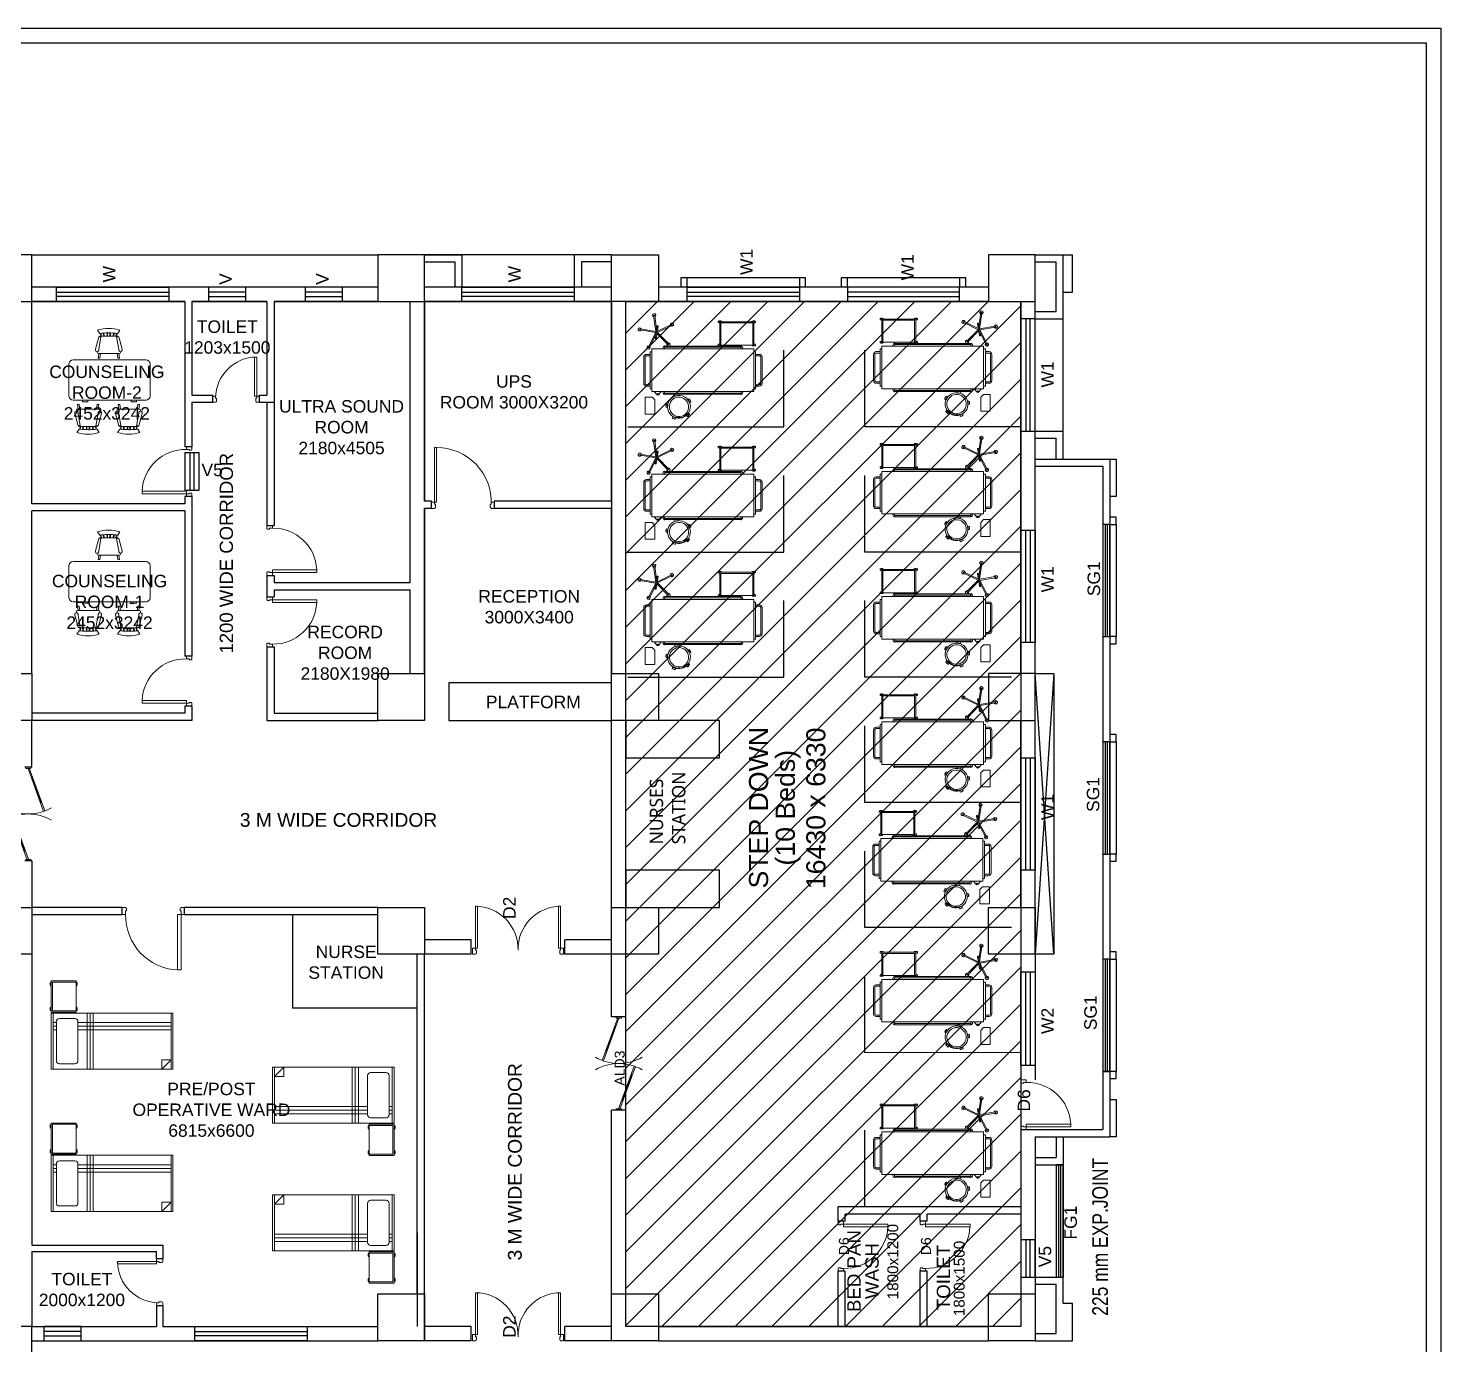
# Model space of a CAD drawing. Header units: millimetres. Extents: x 3552052 to 4144896, y -707811 to -630695.
# Drawn here: x 3574488 to 3597133, y -696906 to -675800 of the extents above; entities that cross this region are included whole.
import ezdxf
from ezdxf.enums import TextEntityAlignment as Align

# ---------------------------------------------------------------- set-up
doc = ezdxf.new("R2010")
doc.units = ezdxf.units.MM
doc.header["$LTSCALE"] = 6
doc.header["$MEASUREMENT"] = 0
doc.layers.get('0').update_dxf_attribs({"linetype": 'CONTINUOUS', "lineweight": 0})
for name, color, linetype, lineweight in [('Bed', 33, 'CONTINUOUS', 0), ('Chajja', 7, 'CONTINUOUS', 0), ('COL', 5, 'CONTINUOUS', 0), ('D.F', 251, 'CONTINUOUS', 0), ('DOOR', 44, 'CONTINUOUS', 0), ('FUR', 21, 'CONTINUOUS', 0), ('furniture', 33, 'CONTINUOUS', 0), ('JOINERY', 7, 'CONTINUOUS', 0), ('TEXT', 5, 'CONTINUOUS', 0), ('WALL', 8, 'CONTINUOUS', 0), ('Window', 161, 'CONTINUOUS', 0)]:
    doc.layers.add(name, color=color, linetype=linetype, lineweight=lineweight)
doc.styles.add('ARI', font='arial.ttf')
doc.styles.add('ARIAL', font='arial.ttf')

# ---------------------------------------------------------------- blocks, each defined once
blk = doc.blocks.new('Z$W@#5624')
at = {"layer": 'DOOR'}
for p, q in [((1770, 446), (949, 745)), ((1779, 470), (957, 769)), ((1122, 709), (1113, 685)), ((1610, 518), (1117, 697)), ((0, 499), (25, 499)), ((0, 400), (0, 499)), ((0, 400), (25, 400)), ((19, 429), (28, 453)), ((19, 429), (840, 130)), ((25, 400), (25, 499)), ((28, 453), (849, 154)), ((183, 369), (192, 393)), ((188, 381), (680, 202)), ((1614, 529), (1606, 506)), ((1779, 470), (1770, 446)), ((1798, 499), (1773, 499)), ((1773, 400), (1773, 499)), ((1798, 400), (1773, 400)), ((1798, 400), (1798, 499)), ((685, 214), (676, 190))]:
    blk.add_line(p, q, dxfattribs=at)
at = {"layer": 'DOOR', "color": 145, "extrusion": (0, 0, -1)}
for centre, start_param, end_param in [((0, 449), -0.523599, 0.523599), ((1798, 449), 2.617994, 3.665191)]:
    blk.add_ellipse(centre, major_axis=(899, 0), ratio=1, start_param=start_param, end_param=end_param, dxfattribs=at)
blk = doc.blocks.new('21500')
at = {"layer": 'DOOR'}
for p, q in [((68, 100), (68, 770)), ((68, 770), (102, 770)), ((102, 100), (102, 770)), ((1398, 100), (1398, 770)), ((1432, 770), (1398, 770)), ((1432, 100), (1432, 770)), ((68, 100), (102, 100)), ((68, 0), (68, 2)), ((82, 15), (80, 15)), ((1432, 100), (1398, 100)), ((1418, 15), (1420, 15)), ((1432, 0), (1432, 2))]:
    blk.add_line(p, q, dxfattribs=at)
for points in [[(82, 65), (68, 65), (68, 100), (22, 100), (22, 0), (68, 0)], [(82, 15), (82, 65)], [(1418, 65), (1432, 65), (1432, 100), (1478, 100), (1478, 0), (1432, 0)], [(1418, 15), (1418, 65)]]:
    blk.add_lwpolyline(points, dxfattribs=at)
at = {"layer": 'DOOR', "color": 145}
for centre, start, end in [((64, 84), 358.4209, 89.721), ((1436, 84), 90.279, 181.5791)]:
    blk.add_arc(centre, 686, start, end, dxfattribs=at)
at = {"layer": 'DOOR'}
for centre, start, end in [((68, 15), 270, 0), ((1432, 15), 180, 270)]:
    blk.add_arc(centre, 12.5, start, end, dxfattribs=at)
blk = doc.blocks.new('A$C19B8274B')
at = {"layer": 'DOOR'}
for p, q in [((-45, 925), (-80, 925)), ((-80, 50), (-80, 925)), ((-45, 50), (-45, 925)), ((-45, 50), (-80, 50)), ((-955, -50), (-955, -47.5)), ((-940, -35), (-942.5, -35)), ((-60, -35), (-57.5, -35)), ((-45, -50), (-45, -47.5))]:
    blk.add_line(p, q, dxfattribs=at)
for points in [[(-940, 15), (-955, 15), (-955, 50), (-1000, 50), (-1000, -50), (-955, -50)], [(-940, -35), (-940, 15)], [(-60, 15), (-45, 15), (-45, 50), (0, 50), (0, -50), (-45, -50)], [(-60, -35), (-60, 15)]]:
    blk.add_lwpolyline(points, dxfattribs=at)
at = {"layer": 'DOOR', "color": 145}
blk.add_arc((-80, 50), 875, 90, 182.29244, dxfattribs=at)
at = {"layer": 'DOOR'}
for centre, start, end in [((-955, -35), 270, 0), ((-45, -35), 180, 270)]:
    blk.add_arc(centre, 12.5, start, end, dxfattribs=at)
blk = doc.blocks.new('A$C6969112B')
at = {"layer": 'Bed', "color": 8}
for p, q in [((387, 1872), (116, 1872)), ((116, 1872), (116, 1719)), ((387, 1872), (387, 1762)), ((1421, 1704), (1194, 1823)), ((1421, 1704), (1464, 1956)), ((1438, 1701), (1481, 1953)), ((343, 1719), (116, 1719)), ((343, 1719), (387, 1762)), ((428, 1689), (478, 1729)), ((428, 1654), (478, 1615)), ((476, 1595), (476, 1561)), ((478, 1766), (1160, 1766)), ((478, 131), (478, 1766)), ((521, 1793), (1116, 1793)), ((521, 1766), (521, 1793)), ((1116, 1766), (1116, 1793)), ((1160, 131), (1160, 1766)), ((1162, 1595), (1162, 1561)), ((1374, 1709), (1186, 1807)), ((1409, 1685), (1229, 1510)), ((1425, 1676), (1242, 1497)), ((1324, 1707), (1324, 1710)), ((1329, 1699), (1522, 1666)), ((1332, 1716), (1525, 1683)), ((1340, 1697), (1343, 1714)), ((1425, 1676), (1538, 1447)), ((1438, 1701), (1691, 1738)), ((1443, 1679), (1554, 1454)), ((1483, 1690), (1694, 1721)), ((1512, 1667), (1515, 1685)), ((1530, 1671), (1531, 1675)), ((55, 1439), (34, 1391)), ((54, 1382), (34, 1391)), ((75, 1430), (54, 1382)), ((75, 1430), (55, 1439)), ((72, 1402), (64, 1406)), ((229, 1539), (227, 1517)), ((227, 1517), (279, 1511)), ((229, 1539), (281, 1533)), ((281, 1533), (279, 1511)), ((429, 1399), (408, 1396)), ((408, 1396), (414, 1344)), ((429, 1399), (436, 1347)), ((432, 1559), (432, 1557)), ((434, 343), (434, 1557)), ((451, 343), (451, 1557)), ((453, 1559), (453, 1557)), ((1185, 1559), (1185, 1557)), ((1186, 343), (1186, 1557)), ((1204, 343), (1204, 1557)), ((1205, 1559), (1205, 1557)), ((76, 1196), (91, 1212)), ((116, 1161), (76, 1196)), ((130, 1178), (91, 1212)), ((120, 1198), (114, 1191)), ((116, 1161), (130, 1178)), ((347, 1187), (301, 1160)), ((313, 1141), (301, 1160)), ((358, 1168), (313, 1141)), ((358, 1168), (347, 1187)), ((436, 1347), (414, 1344)), ((1234, 703), (1212, 703)), ((1212, 703), (1212, 650)), ((1234, 703), (1234, 676)), ((1605, 703), (1583, 703)), ((1583, 703), (1583, 676)), ((1605, 703), (1605, 650)), ((1223, 650), (1212, 650)), ((1223, 131), (1223, 676)), ((1223, 676), (1594, 676)), ((1223, 659), (1577, 659)), ((1577, 659), (1577, 148)), ((1594, 676), (1594, 131)), ((1605, 650), (1594, 650)), ((432, 340), (432, 343)), ((453, 340), (453, 343)), ((476, 304), (476, 339)), ((1162, 304), (1162, 339)), ((1185, 340), (1185, 343)), ((1205, 340), (1205, 343)), ((1160, 131), (478, 131)), ((521, 105), (521, 131)), ((1116, 105), (521, 105)), ((1116, 105), (1116, 131)), ((1223, 157), (1212, 157)), ((1212, 157), (1212, 105)), ((1234, 105), (1212, 105)), ((1577, 148), (1223, 148)), ((1594, 131), (1223, 131)), ((1234, 131), (1234, 105)), ((1583, 131), (1583, 105)), ((1605, 105), (1583, 105)), ((1605, 157), (1594, 157)), ((1605, 157), (1605, 105))]:
    blk.add_line(p, q, dxfattribs=at)
for points in [[(565, 1793), (565, 1854, -0.414214), (608, 1897), (1029, 1897, -0.414214), (1073, 1854), (1073, 1793)], [(587, 1793), (587, 1854, -0.414214), (608, 1875), (1029, 1875, -0.414214), (1051, 1854), (1051, 1793)], [(476, 1593), (451, 1585, 0.318781), (430, 1563), (430, 1559), (455, 1559), (455, 1563), (476, 1563)], [(1162, 1593), (1186, 1585, -0.318781), (1208, 1563), (1208, 1559), (1182, 1559), (1182, 1563), (1162, 1563)], [(476, 307), (451, 314, -0.318781), (430, 336), (430, 340), (455, 340), (455, 336), (476, 336)], [(1162, 307), (1186, 314, 0.318781), (1208, 336), (1208, 340), (1182, 340), (1182, 336), (1162, 336)], [(1073, 105), (1073, 44, -0.414214), (1029, 0), (608, 0, -0.414214), (565, 44), (565, 105)], [(1051, 105), (1051, 44, -0.414214), (1029, 22), (608, 22, -0.414214), (587, 44), (587, 105)]]:
    blk.add_lwpolyline(points, format="xyb", dxfattribs=at)
for points in [[(476, 1595), (478, 1595)], [(1162, 1595), (1160, 1595)], [(432, 1557), (453, 1557)], [(476, 1561), (478, 1561)], [(1162, 1561), (1160, 1561)], [(1205, 1557), (1185, 1557)], [(432, 343), (453, 343)], [(476, 339), (478, 339)], [(476, 304), (478, 304)], [(1162, 339), (1160, 339)], [(1162, 304), (1160, 304)], [(1205, 343), (1185, 343)]]:
    blk.add_lwpolyline(points, dxfattribs=at)
blk.add_circle((435, 1672), 9.27, dxfattribs=at)
for centre, radius, start, end in [((441, 1672), 21.4, 125.427, 234.573), ((1289, 676), 80.7, 161.0754, 198.9246), ((1158, 676), 80.7, 0, 18.9246), ((1660, 676), 80.7, 161.0754, 180), ((1529, 676), 80.7, 341.0754, 18.9246), ((1289, 131), 80.7, 161.0754, 198.9246), ((1158, 131), 80.7, 341.0754, 0), ((1660, 131), 80.7, 180, 198.9246), ((1529, 131), 80.7, 341.0754, 18.9246)]:
    blk.add_arc(centre, radius, start, end, dxfattribs=at)
at = {"layer": 'Bed', "color": 8, "extrusion": (0, 0, -1)}
for centre, major_axis, start_param, end_param in [((1184, 1818), (18.5, 18.5), 1.608733, 7.212244), ((1189, 1814), (4.94, 4.94), 2.839692, 4.403974), ((1427, 1691), (194, 194), 4.403974, 4.417003), ((1191, 1817), (4.94, 4.94), 4.417003, 5.981285), ((1474, 1962), (18.5, 18.5), 2.86537, 8.468881), ((1471, 1955), (4.94, 4.94), 4.096329, 5.660611), ((1427, 1691), (194, 194), -0.622575, -0.609545), ((1474, 1954), (4.94, 4.94), -0.609545, 0.954736), ((1331, 1705), (4.94, 4.94), 2.525533, 4.096329), ((1331, 1709), (4.94, 4.94), 4.096329, 5.667125), ((1523, 1672), (4.94, 4.94), 0.954736, 2.525533), ((1524, 1676), (4.94, 4.94), -0.61606, 0.954736), ((1699, 1730), (18.5, 18.5), 4.122007, 9.725518), ((1692, 1731), (4.94, 4.94), -0.930219, 0.634062), ((1693, 1728), (4.94, 4.94), 0.647092, 2.211374), ((1427, 1691), (-194, 194), 2.204859, 2.217888), ((114, 1384), (-57.1, 57.1), 5.588367, 6.248962), ((232, 1332), (-182, 20), -0.000636, 6.282549), ((232, 1332), (-123, 123), 4.624291, 5.911682), ((-5, 1437), (-57.1, 57.1), 2.446775, 3.107369), ((232, 1332), (-154, 17), -0.00023, 6.282955), ((261, 1590), (-57.1, 57.1), 3.707499, 4.368094), ((247, 1460), (-57.1, 57.1), 0.565907, 1.226501), ((487, 1380), (-57.1, 57.1), 5.038602, 5.699197), ((357, 1363), (-57.1, 57.1), 1.897009, 2.557604), ((1230, 1499), (18.5, 18.5), 0.352096, 5.955607), ((1234, 1505), (4.94, 4.94), 3.160366, 4.724648), ((1427, 1691), (-194, 194), 4.718133, 4.731162), ((1237, 1502), (4.94, 4.94), 1.583055, 3.147337), ((1549, 1444), (18.5, 18.5), -0.904541, 4.69897), ((1544, 1450), (4.94, 4.94), 1.903729, 3.468011), ((1427, 1691), (194, 194), 1.8907, 1.903729), ((1547, 1451), (4.94, 4.94), 0.326418, 1.8907), ((146, 1236), (-57.1, 57.1), 4.308534, 4.969129), ((61, 1137), (-57.1, 57.1), 1.166941, 1.827536), ((363, 1107), (-57.1, 57.1), 6.205277, 6.865872), ((296, 1220), (-57.1, 57.1), 3.063684, 3.724279)]:
    blk.add_ellipse(centre, major_axis=major_axis, ratio=1, start_param=start_param, end_param=end_param, dxfattribs=at)
blk = doc.blocks.new('1000')
at = {"layer": 'DOOR'}
for p, q in [((0, -111, 0), (0, 0)), ((0, 0), (55, 0, 0)), ((945, 0, 0), (945, -2, 0)), ((1000, 0), (945, 0, 0)), ((1000, -111, 0), (1000, 0)), ((55, -111, 0), (0, -111, 0)), ((55, 0, 0), (55, -3, 0)), ((70, -55, 0), (55, -55, 0)), ((55, -55, 0), (55, -111, 0)), ((55, -111, 0), (55, -1001, 0)), ((111, -111, 0), (55, -111, 0)), ((70, -15, 0), (68, -15, 0)), ((70, -15, 0), (70, -55, 0)), ((111, -1001, 0), (111, -111, 0)), ((930, -15, 0), (930, -55, 0)), ((930, -15, 0), (932, -15, 0)), ((930, -55, 0), (945, -55, 0)), ((945, -55, 0), (945, -111, 0)), ((945, -111, 0), (1000, -111, 0)), ((55, -1001, 0), (111, -1001, 0))]:
    blk.add_line(p, q, dxfattribs=at)
for centre, start_param, end_param in [((55, -15, 0), 3.926897, 5.497693), ((945, -15, 0), -0.785492, 0.785304)]:
    blk.add_ellipse(centre, major_axis=(-8.84, 8.84, 0), ratio=1, start_param=start_param, end_param=end_param, dxfattribs=at)
at = {"layer": 'DOOR', "color": 145}
blk.add_ellipse((71, -128, 0), major_axis=(597, 637, 0), ratio=0.999944, start_param=3.940126, end_param=5.484659, dxfattribs=at)
blk = doc.blocks.new('A$C45A5314D')
at = {"layer": 'furniture', "color": 6, "ltscale": 0.75}
for p, q in [((-1962, 946), (-1950, 946)), ((-1962, 946), (-1950, 946)), ((-1962, 946), (-1962, 887)), ((-1962, 944), (-1950, 944)), ((-1962, 943), (-1950, 943)), ((-1962, 941), (-1950, 941)), ((-1962, 939), (-1950, 939)), ((-1962, 936), (-1950, 936)), ((-1962, 932), (-1950, 932)), ((-1962, 927), (-1950, 927)), ((-1962, 921), (-1950, 921)), ((-1962, 913), (-1950, 913)), ((-1962, 907), (-1950, 907)), ((-1950, 967), (-1550, 967)), ((-1950, 467), (-1950, 967)), ((-1930, 948), (-1930, 487)), ((-1930, 948), (-1550, 948)), ((-1550, 967), (-1550, 467)), ((-1538, 946), (-1550, 946)), ((-1538, 946), (-1550, 946)), ((-1538, 944), (-1550, 944)), ((-1538, 943), (-1550, 943)), ((-1538, 941), (-1550, 941)), ((-1538, 939), (-1550, 939)), ((-1538, 936), (-1550, 936)), ((-1538, 932), (-1550, 932)), ((-1538, 927), (-1550, 927)), ((-1538, 921), (-1550, 921)), ((-1538, 913), (-1550, 913)), ((-1538, 907), (-1550, 907)), ((-1538, 946), (-1538, 887)), ((-1962, 902), (-1950, 902)), ((-1962, 898), (-1950, 898)), ((-1962, 895), (-1950, 895)), ((-1962, 892), (-1950, 892)), ((-1962, 891), (-1950, 891)), ((-1962, 889), (-1950, 889)), ((-1962, 888), (-1950, 888)), ((-1962, 887), (-1950, 887)), ((-1538, 902), (-1550, 902)), ((-1538, 898), (-1550, 898)), ((-1538, 895), (-1550, 895)), ((-1538, 892), (-1550, 892)), ((-1538, 891), (-1550, 891)), ((-1538, 889), (-1550, 889)), ((-1538, 888), (-1550, 888)), ((-1538, 887), (-1550, 887)), ((-1962, 545), (-1950, 545)), ((-1962, 545), (-1950, 545)), ((-1962, 545), (-1962, 486)), ((-1962, 543), (-1950, 543)), ((-1962, 542), (-1950, 542)), ((-1962, 540), (-1950, 540)), ((-1962, 538), (-1950, 538)), ((-1962, 535), (-1950, 535)), ((-1962, 531), (-1950, 531)), ((-1962, 526), (-1950, 526)), ((-1962, 520), (-1950, 520)), ((-1962, 512), (-1950, 512)), ((-1962, 506), (-1950, 506)), ((-1962, 501), (-1950, 501)), ((-1962, 497), (-1950, 497)), ((-1962, 494), (-1950, 494)), ((-1962, 491), (-1950, 491)), ((-1962, 490), (-1950, 490)), ((-1962, 488), (-1950, 488)), ((-1962, 487), (-1950, 487)), ((-1962, 486), (-1950, 486)), ((-1962, 486), (-1950, 486)), ((-1550, 467), (-1950, 467)), ((-1550, 487), (-1930, 487)), ((-1538, 545), (-1550, 545)), ((-1538, 545), (-1550, 545)), ((-1538, 543), (-1550, 543)), ((-1538, 542), (-1550, 542)), ((-1538, 540), (-1550, 540)), ((-1538, 538), (-1550, 538)), ((-1538, 535), (-1550, 535)), ((-1538, 531), (-1550, 531)), ((-1538, 526), (-1550, 526)), ((-1538, 520), (-1550, 520)), ((-1538, 512), (-1550, 512)), ((-1538, 506), (-1550, 506)), ((-1538, 501), (-1550, 501)), ((-1538, 497), (-1550, 497)), ((-1538, 494), (-1550, 494)), ((-1538, 491), (-1550, 491)), ((-1538, 490), (-1550, 490)), ((-1538, 488), (-1550, 488)), ((-1538, 487), (-1550, 487)), ((-1538, 486), (-1550, 486)), ((-1538, 545), (-1538, 486))]:
    blk.add_line(p, q, dxfattribs=at)
at = {"layer": 'furniture', "color": 6}
for p, q in [((0, 450), (-1950, 450)), ((-1950, 450), (-1950, -450)), ((-1920, 450), (-1920, -450)), ((-1920, 300), (-1869, 300)), ((-1920, 241), (-1869, 241)), ((-1869, 313), (-1869, -313)), ((-1572, 362), (-1820, 362)), ((-1523, 313), (-1523, -313)), ((-1523, 300), (-30, 300)), ((-1523, 241), (-30, 241)), ((-1377, -450), (-1377, 450)), ((-1327, -450), (-1327, 450)), ((-1277, -450), (-1277, 450)), ((-30, -450), (-30, 450)), ((0, -450), (0, 450)), ((-1920, 182), (-1869, 182)), ((-1523, 182), (-30, 182)), ((-1950, -450), (0, -450)), ((-1820, -362), (-1572, -362)), ((-180, -450), (-30, -300)), ((-180, -450), (-180, -300)), ((-30, -300), (-180, -300))]:
    blk.add_line(p, q, dxfattribs=at)
at = {"layer": 'furniture', "color": 6, "ltscale": 0.75}
for centre, start, end in [((-1876, 917), 161.0754, 198.9247), ((-1624, 917), 341.0754, 18.9247), ((-1876, 516), 161.0754, 198.9247), ((-1624, 516), 341.0754, 18.9247)]:
    blk.add_arc(centre, 91.1, start, end, dxfattribs=at)
at = {"layer": 'furniture', "color": 6}
for centre, start, end in [((-1820, 313), 90, 180), ((-1572, 313), 0, 90), ((-1820, -313), 180, 270), ((-1572, -313), 270, 0)]:
    blk.add_arc(centre, 49.2, start, end, dxfattribs=at)
blk = doc.blocks.new('Z$W@#1841')
at = {"layer": 'DOOR'}
blk.add_lwpolyline([(482, 633), (482, -167), (533, -167), (533, 633)], close=True, dxfattribs=at)
for points in [[(-254, -218), (-268, -218), (-268, -167), (-317, -167), (-317, -267), (-268, -267), (-268, -265, 0.414214), (-256, -254), (-254, -254)], [(519, -218), (533, -218), (533, -167), (583, -167), (583, -267), (533, -267), (533, -265, -0.414214), (522, -254), (519, -254)]]:
    blk.add_lwpolyline(points, format="xyb", close=True, dxfattribs=at)
at = {"layer": 'DOOR', "color": 145}
blk.add_arc((518, -152), 786, 92.6177, 181.1129, dxfattribs=at)
blk = doc.blocks.new('750')
at = {"layer": 'DOOR'}
for p, q in [((-50, 705), (-47.5, 705)), ((-35, 690), (-35, 692.5)), ((-50, 45), (-47.5, 45)), ((-35, 60), (-35, 57.5)), ((50, 45), (50, 80)), ((50, 80), (675, 80)), ((50, 45), (675, 45)), ((675, 45), (675, 80))]:
    blk.add_line(p, q, dxfattribs=at)
for points in [[(15, 690), (15, 705), (50, 705), (50, 750), (-50, 750), (-50, 705)], [(-35, 690), (15, 690)], [(15, 60), (15, 45), (50, 45), (50, 0), (-50, 0), (-50, 45)], [(-35, 60), (15, 60)]]:
    blk.add_lwpolyline(points, dxfattribs=at)
for centre, start, end in [((-35, 705), 180, 270), ((-35, 45), 90, 180)]:
    blk.add_arc(centre, 12.5, start, end, dxfattribs=at)
at = {"layer": 'DOOR', "color": 145}
blk.add_arc((15, 45), 660, 0, 90, dxfattribs=at)
blk = doc.blocks.new('Desk - 30 x 60 in.')
at = {"linetype": 'Continuous'}
for p, q in [((-26.999995, 0), (26.999995, 0)), ((-29.999995, -27), (-29.999995, -3)), ((29.999995, -3), (29.999995, -27)), ((26.999995, -30), (-26.999995, -30)), ((-20.000005, -30), (-20.000005, -31)), ((-20.000005, -31), (-16.000005, -31)), ((-16.000005, -31), (-16.000005, -30)), ((15.999995, -31), (15.999995, -30)), ((19.999995, -31), (15.999995, -31)), ((19.999995, -30), (19.999995, -31))]:
    blk.add_line(p, q, dxfattribs=at)
for centre, start, end in [((-26.499995, -3.5), 98.1301, 171.8699), ((26.499995, -3.5), 8.130102, 81.8699), ((-26.499995, -26.5), 188.1301, 261.8699), ((26.499995, -26.5), 278.1301, 351.8699)]:
    blk.add_arc(centre, 3.535534, start, end, dxfattribs=at)
blk = doc.blocks.new('Chair - Rocking')
at = {"linetype": 'Continuous'}
for p, q in [((-9, -7.5), (-12, -18.49999)), ((-8, -4.5), (-10, -1.5)), ((-7, -7.5), (-9, -7.5)), ((-9, -18.49999), (-7, -7.5)), ((-8.23428, -6.99939), (-8.3093, -7.47958)), ((-8.23041, -7), (8.23915, -7)), ((-7.5, -4.5), (-7, -7)), ((-6.5, -7), (-7.02225, -4.43)), ((-4.5, -7), (-4.96674, -4.19951)), ((-4, -7), (-4.40532, -4.16272)), ((-1.5, -4.05012), (-1.5, -7)), ((-1, -7), (-1, -4.05012)), ((1, -7), (1, -4.04655)), ((1.5, -4.05012), (1.5, -7)), ((4, -7), (4.40187, -4.18694)), ((4.5, -7), (4.96761, -4.19437)), ((6.5, -7), (7, -4.4057)), ((7.5, -4.5), (7, -7)), ((7, -7.5), (9, -7.5)), ((9, -18.49999), (7, -7.5)), ((8, -4.5), (10, -1.5)), ((8.31071, -7.48854), (8.23449, -7.00073)), ((9, -7.5), (12, -18.49999)), ((-10.36644, -20.64523), (-10.5, -21.49999)), ((-9, -22.49999), (-9.5, -26.49999)), ((0, -22.49999), (-9.5, -22.49999)), ((-8, -26.49999), (-7.5, -22.49999)), ((0, -22.49999), (9.5, -22.49999)), ((8, -26.49999), (7.5, -22.49999)), ((9, -22.49999), (9.5, -26.49999)), ((10.5, -21.49999), (10.3575, -20.58798)), ((-9.5, -26.49999), (-8, -26.49999)), ((9.5, -26.49999), (8, -26.49999))]:
    blk.add_line(p, q, dxfattribs=at)
for centre, radius, start, end in [((0, -34.08333), 34.08333, 72.93847, 107.0615), ((0, -68.25004), 64.25, 93.92211, 97.15267), ((0, -68.25004), 64.25, 82.84733, 93.92211), ((-10.5, -18.99999), 1.58114, 161.5651, 18.43495), ((-9.5, -21.49999), 1, 180, 270), ((10.5, -18.99999), 1.58114, 161.5651, 18.43495), ((9.5, -21.49999), 1, 270, 0)]:
    blk.add_arc(centre, radius, start, end, dxfattribs=at)

msp = doc.modelspace()

# ---------------------------------------------------------------- hatches: boundary and pattern name
at = {"layer": 'D.F', "lineweight": -3}
h = msp.add_hatch(dxfattribs=at)
h.set_pattern_fill('ANSI31', scale=3333, style=0)
h.set_pattern_definition([(45, (547718.27, 37321.77), (-294.59836, 294.59836), [])])
h.paths.add_polyline_path([(3584070.5, -680181.9), (3590400.5, -680181.9), (3590400.5, -696611.9), (3584070.5, -696611.9)])

# ---------------------------------------------------------------- linework, layer by layer
at = {"color": 7, "lineweight": 30}
for points in [[(3597133.3, -675799.9), (3597133.3, -707811.3), (3552052.1, -707811.3), (3552052.1, -675799.9)], [(3596901.5, -676031.7), (3596901.5, -707579.5), (3552284, -707579.5), (3552284, -676031.7)]]:
    msp.add_lwpolyline(points, close=True, dxfattribs=at)
at = {"layer": 'Chajja', "color": 7, "lineweight": 30, "ltscale": 200}
for p, q in [((3574545.5, -679431.9), (3580090.5, -679431.9)), ((3583840.5, -679431.9), (3580840.5, -679431.9)), ((3583840.5, -679431.9), (3580840.5, -679431.9))]:
    msp.add_line(p, q, dxfattribs=at)
at = {"layer": 'COL', "color": 7, "lineweight": 30}
for points in [[(3573795.5, -680181.9), (3574545.5, -680181.9), (3574545.5, -679431.9), (3573795.5, -679431.9)], [(3580090.5, -680181.9), (3580840.5, -680181.9), (3580840.5, -679431.9), (3580090.5, -679431.9)], [(3584590.5, -680181.9), (3583840.5, -680181.9), (3583840.5, -679431.9), (3584590.5, -679431.9)], [(3573795.5, -686896.9), (3573795.5, -686146.9), (3574545.5, -686146.9), (3574545.5, -686896.9)], [(3583840.5, -686896.9), (3583840.5, -686146.9), (3584590.5, -686146.9), (3584590.5, -686896.9)], [(3573795.5, -689896.9), (3574545.5, -689896.9), (3574545.5, -690646.9), (3573795.5, -690646.9)], [(3580840.5, -696092), (3580840.5, -696842), (3580090.5, -696842), (3580090.5, -696092)], [(3574545.5, -696611.9), (3573795.5, -696611.9), (3573795.5, -697361.9), (3574545.5, -697361.9)]]:
    msp.add_lwpolyline(points, close=True, dxfattribs=at)
at = {"layer": 'COL', "color": 7, "lineweight": 30, "elevation": 0}
for points in [[(3580090.5, -686896.9), (3580090.5, -686146.9), (3580840.5, -686146.9), (3580840.5, -686896.9)], [(3580090.5, -689896.9), (3580840.5, -689896.9), (3580840.5, -690646.9), (3580090.5, -690646.9)]]:
    msp.add_lwpolyline(points, close=True, dxfattribs=at)
at = {"layer": 'D.F', "lineweight": -3}
for p, q in [((3590630.5, -679431.9), (3591230.5, -679431.9)), ((3590630.5, -679546.9), (3590965.5, -679546.9)), ((3590965.5, -680341.5, -188437.6), (3590965.5, -679546.9, -101230.8)), ((3591080.5, -680456.5, -188437.6), (3591080.5, -679431.9, -101230.8)), ((3591230.5, -680031.9, -152397.2), (3591230.5, -679431.9, -101230.8)), ((3591080.5, -680031.9), (3591230.5, -680031.9)), ((3590630.5, -680341.5, -87206.9), (3590965.5, -680341.5, -169035.1)), ((3590630.5, -680456.5, -87206.9), (3591080.5, -680456.5, -188437.6)), ((3590630.5, -682256.9, 4.1), (3591080.5, -682256.9, -101226.7)), ((3591080.5, -682706.9, -101228.5), (3591080.5, -682256.9, -101226.7)), ((3590630.5, -682371.9, 4.1), (3590965.5, -682371.9, -81824.1)), ((3590965.5, -682706.9, -101228.4), (3590965.5, -682371.9, -101226.7)), ((3590630.5, -682706.9, -101230.8), (3591830.5, -682706.9, -101230.8)), ((3591830.5, -682706.9), (3591830.5, -693571.9)), ((3590630.5, -682821.9, -101230.8), (3591715.5, -682821.9, -101230.8)), ((3591715.5, -682821.9), (3591715.5, -693456.9)), ((3590400.5, -693456.9, -101230.8), (3591715.5, -693456.9, -101230.8)), ((3590630.5, -693571.9, -101230.8), (3591830.5, -693571.9, -101230.8)), ((3590965.5, -693571.9, -101228.4), (3590965.5, -693906.9, -101226.7)), ((3591080.5, -693571.9, -101228.5), (3591080.5, -694021.9, -101226.7)), ((3590630.5, -693906.9, 4.1), (3590965.5, -693906.9, -81824.1)), ((3590630.5, -694021.9, 4.1), (3591080.5, -694021.9, -101226.7)), ((3590630.5, -695821.9, 4.1), (3591080.5, -695821.9, -101226.7)), ((3591080.5, -696241.9, -101228.4), (3591080.5, -695821.9, -101226.7)), ((3590630.5, -695936.9, 4.1), (3590965.5, -695936.9, -81824.1)), ((3590965.5, -696726.9, -101230.8), (3590965.5, -695936.9, -101226.7)), ((3591080.5, -696241.9, -101230.8), (3591230.5, -696241.9, -101230.8)), ((3591230.5, -696841.9, -253628), (3591230.5, -696241.9, -202461.5)), ((3590630.5, -696726.9, -101230.8), (3590965.5, -696726.9, -101230.8)), ((3590630.5, -696841.9, -101230.8), (3591080.5, -696841.9, -101230.8)), ((3591080.5, -696841.9, -101230.8), (3591230.5, -696841.9, -101230.8))]:
    msp.add_line(p, q, dxfattribs=at)
at = {"layer": 'D.F', "color": 251, "lineweight": -3}
for p, q in [((3586850.5, -679801.9), (3585050.5, -679801.9)), ((3589420.5, -679801.9, -101230.8), (3587620.5, -679801.9, -101230.8)), ((3591930.5, -683754), (3591930.5, -685554)), ((3591930.5, -687239.4), (3591930.5, -689039.4)), ((3591930.5, -690724.4), (3591930.5, -692524.4))]:
    msp.add_line(p, q, dxfattribs=at)
at = {"layer": 'D.F', "color": 7, "lineweight": 30}
for p, q in [((3589880.5, -679951.9), (3584590.5, -679951.9)), ((3589880.5, -680181.9), (3584590.5, -680181.9)), ((3590400.5, -686147), (3590400.5, -680181.9)), ((3590630.5, -686147), (3590630.5, -680181.9)), ((3591830.5, -683754, -101230.8), (3591715.5, -683754)), ((3590400.5, -689896.9), (3590400.5, -686896.9)), ((3590630.5, -689896.9), (3590630.5, -686896.9)), ((3591830.5, -687239.4, -101230.8), (3591715.5, -687239.4)), ((3590400.5, -690647), (3590400.5, -692656.9)), ((3590630.5, -690647), (3590630.5, -692656.9)), ((3591830.5, -692524.4, -101230.8), (3591715.5, -692524.4)), ((3590400.5, -693456.9), (3590400.5, -696092)), ((3590630.5, -693571.9), (3590630.5, -696092)), ((3587470.5, -694926.9), (3587470.5, -694696.9)), ((3590400.5, -694696.9), (3587470.5, -694696.9)), ((3587585.5, -694926.9), (3587470.5, -694926.9)), ((3587585.5, -694926.9), (3587585.5, -694811.9)), ((3588785.5, -694811.9), (3587585.5, -694811.9)), ((3588785.5, -694926.9), (3588785.5, -694811.9)), ((3588900.5, -694926.9), (3588785.5, -694926.9)), ((3588900.5, -694926.9), (3588900.5, -694811.9)), ((3590400.5, -694811.9), (3588900.5, -694811.9)), ((3587585.5, -695726.9), (3587470.5, -695726.9)), ((3587470.5, -696611.9), (3587470.5, -695726.9)), ((3587585.5, -696611.9), (3587585.5, -695726.9)), ((3588900.5, -695726.9), (3588785.5, -695726.9)), ((3588785.5, -696611.9), (3588785.5, -695726.9)), ((3588900.5, -696611.9), (3588900.5, -695726.9)), ((3584590.5, -696611.9), (3589880.5, -696611.9)), ((3584590.5, -696841.9), (3589880.5, -696841.9))]:
    msp.add_line(p, q, dxfattribs=at)
at = {"layer": 'D.F', "lineweight": -3, "ltscale": 200}
for p, q in [((3591080.5, -682706.9, -101230.8), (3591080.5, -680456.5, -101230.8)), ((3591080.5, -694021.9, -101226.7), (3591080.5, -695821.9, -101226.7))]:
    msp.add_line(p, q, dxfattribs=at)
at = {"layer": 'D.F', "color": 7, "lineweight": 30}
for points in [[(3589880.5, -680181.9), (3590630.5, -680181.9), (3590630.5, -679431.9), (3589880.5, -679431.9)], [(3586850.5, -679951.9), (3586850.5, -680181.9), (3585050.5, -680181.9), (3585050.5, -679951.9)], [(3586850.5, -680031.9), (3586850.5, -680101.9), (3585050.5, -680101.9), (3585050.5, -680031.9)], [(3587620.5, -679951.9), (3587620.5, -680181.9), (3589420.5, -680181.9), (3589420.5, -679951.9)], [(3587620.5, -680031.9), (3587620.5, -680101.9), (3589420.5, -680101.9), (3589420.5, -680031.9)], [(3590630.5, -685647), (3590400.5, -685647), (3590400.5, -683847), (3590630.5, -683847)], [(3590550.5, -685647), (3590480.5, -685647), (3590480.5, -683847), (3590550.5, -683847)], [(3591715.5, -683754), (3591715.5, -685554), (3591830.5, -685554), (3591830.5, -683754)], [(3591790.5, -683754), (3591755.5, -683754), (3591755.5, -685554), (3591790.5, -685554)], [(3589880.5, -686897), (3590630.5, -686897), (3590630.5, -686147), (3589880.5, -686147)], [(3591715.5, -687239.4), (3591715.5, -689039.4), (3591830.5, -689039.4), (3591830.5, -687239.4)], [(3591790.5, -687239.4), (3591755.5, -687239.4), (3591755.5, -689039.4), (3591790.5, -689039.4)], [(3590630.5, -689296.9), (3590400.5, -689296.9), (3590400.5, -687496.9), (3590630.5, -687496.9)], [(3590550.5, -689296.9), (3590480.5, -689296.9), (3590480.5, -687496.9), (3590550.5, -687496.9)], [(3583840.5, -689897), (3584590.5, -689897), (3584590.5, -690647), (3583840.5, -690647)], [(3589880.5, -689897), (3590630.5, -689897), (3590630.5, -690647), (3589880.5, -690647)], [(3591715.5, -690724.4), (3591715.5, -692524.4), (3591830.5, -692524.4), (3591830.5, -690724.4)], [(3591790.5, -690724.4), (3591755.5, -690724.4), (3591755.5, -692524.4), (3591790.5, -692524.4)], [(3590630.5, -692426.9), (3590400.5, -692426.9), (3590400.5, -690926.9), (3590630.5, -690926.9)], [(3590550.5, -692426.9), (3590480.5, -692426.9), (3590480.5, -690926.9), (3590550.5, -690926.9)], [(3584590.5, -696092), (3584590.5, -696842), (3583840.5, -696842), (3583840.5, -696092)], [(3590630.5, -696092), (3590630.5, -696842), (3589880.5, -696842), (3589880.5, -696092)]]:
    msp.add_lwpolyline(points, close=True, dxfattribs=at)
for points in [[(3585050.5, -679951.9), (3585050.5, -679801.9), (3584950.5, -679801.9), (3584950.5, -679951.9)], [(3586950.5, -679951.9), (3586950.5, -679801.9), (3586850.5, -679801.9), (3586850.5, -679951.9)], [(3591830.5, -683754), (3591930.5, -683754), (3591930.5, -683639), (3591830.5, -683639)], [(3591830.5, -685669), (3591930.5, -685669), (3591930.5, -685554), (3591830.5, -685554)], [(3591830.5, -687239.4), (3591930.5, -687239.4), (3591930.5, -687124.4), (3591830.5, -687124.4)], [(3591830.5, -689154.4), (3591930.5, -689154.4), (3591930.5, -689039.4), (3591830.5, -689039.4)], [(3591830.5, -690724.4), (3591930.5, -690724.4), (3591930.5, -690609.4), (3591830.5, -690609.4)], [(3591830.5, -692639.4), (3591930.5, -692639.4), (3591930.5, -692524.4), (3591830.5, -692524.4)]]:
    msp.add_lwpolyline(points, dxfattribs=at)
for points, elevation in [([(3587620.5, -679951.9), (3587620.5, -679801.9), (3587520.5, -679801.9), (3587520.5, -679951.9)], -101230.8), ([(3589520.5, -679951.9), (3589520.5, -679801.9), (3589420.5, -679801.9), (3589420.5, -679951.9)], -101230.8), ([(3591830.5, -682706.9), (3591930.5, -682706.9), (3591930.5, -683306.5), (3591830.5, -683306.5)], -202461.5), ([(3591830.5, -683754), (3591930.5, -683754), (3591930.5, -683639), (3591830.5, -683639)], -101230.8), ([(3590930.5, -686147), (3590630.5, -690647)], 27934.8), ([(3590930.5, -690647), (3590630.5, -686147)], 27934.8), ([(3591830.5, -687239.4), (3591930.5, -687239.4), (3591930.5, -687124.4), (3591830.5, -687124.4)], -101230.8), ([(3591830.5, -692639.4), (3591930.5, -692639.4), (3591930.5, -692524.4), (3591830.5, -692524.4)], -101230.8), ([(3591830.5, -692971.9), (3591930.5, -692971.9), (3591930.5, -693571.9), (3591830.5, -693571.9)], -101230.8)]:
    msp.add_lwpolyline(points, dxfattribs=dict(at, elevation=elevation))
for points, elevation in [([(3590630.5, -680456.9), (3590400.5, -680456.9), (3590400.5, -682256.9), (3590630.5, -682256.9)], 4.1), ([(3590550.5, -680456.9), (3590480.5, -680456.9), (3590480.5, -682256.9), (3590550.5, -682256.9)], 4.1), ([(3590630.5, -690647), (3590630.5, -686147), (3590930.5, -686147), (3590930.5, -690647)], 27934.8), ([(3590965.5, -694021.9), (3590965.5, -695821.9), (3591080.5, -695821.9), (3591080.5, -694021.9)], -101227.2), ([(3591040.5, -694021.9), (3591005.5, -694021.9), (3591005.5, -695821.9), (3591040.5, -695821.9)], -101227.2), ([(3590400.5, -695821.9), (3590630.5, -695821.9), (3590630.5, -695221.9), (3590400.5, -695221.9)], 4.1), ([(3590400.5, -695821.9), (3590630.5, -695821.9), (3590630.5, -695221.9), (3590400.5, -695221.9)], 4.1), ([(3590480.5, -695821.9), (3590550.5, -695821.9), (3590550.5, -695221.9), (3590480.5, -695221.9)], 4.1), ([(3590480.5, -695821.9), (3590550.5, -695821.9), (3590550.5, -695221.9), (3590480.5, -695221.9)], 4.1)]:
    msp.add_lwpolyline(points, close=True, dxfattribs=dict(at, elevation=elevation))
at = {"layer": 'D.F', "color": 7, "lineweight": 30, "ltscale": 10, "flags": 128}
for points in [[(3584100.5, -682189.4), (3586600, -682189.4), (3586600, -680960.6)], [(3590400.5, -682189.4), (3587901, -682189.4), (3587901, -680960.6)], [(3584100.5, -684196.9), (3586600, -684196.9), (3586600, -682968.1)], [(3590400.5, -684196.9), (3587901, -684196.9), (3587901, -682968.1)], [(3584100.5, -686204.4), (3586600, -686204.4), (3586600, -684975.6)], [(3590250.5, -686204.4), (3587901, -686204.4), (3587901, -684975.6)], [(3590400.5, -688211.9), (3587901, -688211.9), (3587901, -686983.1)], [(3590250.5, -690219.4), (3587901, -690219.4), (3587901, -688990.6)], [(3590400.5, -692222.9), (3587901, -692226.9), (3587901, -690998.1)], [(3590400.5, -694696.9), (3587901, -694696.9), (3587901, -693468.1)]]:
    msp.add_lwpolyline(points, dxfattribs=at)
at = {"layer": 'D.F', "color": 7, "lineweight": 30, "ltscale": 15}
for points in [[(3585570.5, -687496.9), (3585570.5, -686896.9), (3584070.5, -686896.9), (3584070.5, -687496.9)], [(3585570.5, -689897), (3585570.5, -689297), (3584070.5, -689297), (3584070.5, -689897)]]:
    msp.add_lwpolyline(points, close=True, dxfattribs=at)
at = {"layer": 'FUR', "lineweight": -3, "ltscale": 15, "elevation": 0}
msp.add_lwpolyline([(3583840.5, -686896.9), (3583840.5, -686296.9), (3581230.5, -686296.9), (3581230.5, -686896.9)], close=True, dxfattribs=at)
at = {"layer": 'furniture', "lineweight": -3}
for p in [(3578725.5, -690011.9), (3580725.5, -691511.9)]:
    msp.add_line(p, (3578725.5, -691511.9), dxfattribs=at)
at = {"layer": 'WALL', "color": 7, "lineweight": 30}
for p, q in [((3580090.5, -679951.9), (3574545.5, -679951.9)), ((3583840.5, -679951.9), (3580840.5, -679951.9)), ((3574545.4, -683424.4), (3574545.5, -680181.9)), ((3576997.6, -680181.9), (3574545.5, -680181.9)), ((3576997.6, -680181.9), (3576997.6, -682509.4)), ((3578315.6, -680181.9), (3577112.6, -680181.9)), ((3577112.6, -680181.9), (3577112.6, -681681.9)), ((3578315.6, -680181.9), (3578315.6, -681681.9)), ((3580090.5, -680181.9), (3578430.6, -680181.9)), ((3578430.6, -680181.9), (3578430.6, -681796.9)), ((3580610.5, -684687), (3580610.5, -680181.9)), ((3580840.5, -680181.9), (3580840.5, -683381.9)), ((3580840.5, -683381.8), (3580840.5, -680181.9)), ((3583840.5, -680181.9), (3580840.5, -680181.9)), ((3583840.5, -683381.9), (3583840.5, -680181.9)), ((3584070.5, -686146.9), (3584070.5, -680181.9)), ((3577112.6, -681681.9), (3577447.6, -681681.9)), ((3577112.6, -681796.9), (3577112.6, -682509.4)), ((3577112.6, -681796.9), (3577447.6, -681796.9)), ((3577447.6, -681796.9), (3577447.6, -681681.9)), ((3578197.6, -681681.9), (3578315.6, -681681.9)), ((3578197.6, -681796.9), (3578197.6, -681681.9)), ((3578197.6, -681796.9), (3578430.6, -681796.9)), ((3578315.6, -681796.9), (3578315.6, -683772)), ((3578430.6, -681796.9), (3578430.6, -683772)), ((3577112.6, -682509.4), (3576997.6, -682509.4)), ((3580840.5, -682545.2), (3580840.5, -682545.2)), ((3576997.6, -683424.4), (3574545.4, -683424.4)), ((3576997.6, -683309.4), (3576997.6, -683424.4)), ((3577112.6, -683309.4), (3576997.6, -683309.4)), ((3577112.6, -683309.4), (3577112.6, -685866.9)), ((3580955.2, -683381.9), (3580840.5, -683381.9)), ((3580955.2, -683496.9), (3580955.2, -683381.9)), ((3583840.5, -683381.9), (3581955.5, -683381.9)), ((3581955.5, -683381.9), (3581955.5, -683496.9)), ((3576997.6, -683539.4), (3574545.4, -683539.4)), ((3574545.4, -686146.9), (3574545.4, -683539.4)), ((3576997.6, -683539.4), (3576997.6, -685866.9)), ((3580840.5, -686146.9), (3580840.5, -683496.8)), ((3580955.2, -683496.9), (3580840.5, -683496.9)), ((3580840.5, -683496.9), (3580840.5, -686146.9)), ((3583840.5, -683496.9), (3581955.5, -683496.9)), ((3583840.5, -686146.9), (3583840.5, -683496.9)), ((3578315.6, -683772), (3578430.6, -683772)), ((3578315.6, -684572), (3578315.6, -684917)), ((3578315.6, -684572), (3578430.6, -684572)), ((3578430.6, -684572), (3578430.6, -684687)), ((3578430.6, -684687), (3580610.5, -684687)), ((3578315.6, -684917), (3578430.6, -684917)), ((3578430.6, -684802), (3580610.5, -684802)), ((3578430.6, -684802), (3578430.6, -684917)), ((3580610.5, -686146.9), (3580610.5, -684802)), ((3577112.6, -685866.9), (3576997.6, -685866.9)), ((3578315.6, -685717), (3578315.6, -686896.9)), ((3578315.6, -685717), (3578430.6, -685717)), ((3578430.6, -685717), (3578430.6, -686781.9)), ((3576997.6, -686781.9), (3574545.5, -686781.9)), ((3576997.6, -686666.9), (3576997.6, -686781.9)), ((3576997.6, -686666.9), (3576997.6, -686781.9)), ((3577112.6, -686666.9), (3576997.6, -686666.9)), ((3577112.6, -686666.9), (3577112.6, -686896.9)), ((3578430.6, -686781.9), (3580090.5, -686781.9)), ((3574545.5, -687646.9), (3574545.5, -686896.9)), ((3577112.6, -686896.9), (3574545.5, -686896.9)), ((3578315.6, -686896.9), (3580090.5, -686896.9)), ((3583840.5, -689897), (3583840.5, -686896.9)), ((3584070.5, -689897), (3584070.5, -686896.9)), ((3574545.5, -687646.9), (3574430.5, -687646.9)), ((3574545.5, -689146.9), (3574430.5, -689146.9)), ((3574545.5, -689146.9), (3574545.5, -689896.9)), ((3575992.8, -689896.9, 0), (3574545.5, -689896.9)), ((3575992.8, -690011.9, 0), (3575992.8, -689896.9, 0)), ((3576992.8, -690011.9, 0), (3576992.8, -689896.9, 0)), ((3580090.5, -689896.9, 0), (3576992.8, -689896.9, 0)), ((3575992.8, -690011.9, 0), (3574545.5, -690011.9)), ((3580090.5, -690011.9, 0), (3576992.8, -690011.9, 0)), ((3581590.5, -690417), (3580840.5, -690417)), ((3581590.5, -690417), (3580840.5, -690417)), ((3581590.5, -690647), (3581590.5, -690417)), ((3581590.5, -690647), (3581590.5, -690417)), ((3583090.5, -690647), (3583090.5, -690417)), ((3583840.5, -690417), (3583090.5, -690417)), ((3583090.5, -690647), (3583090.5, -690417)), ((3583840.5, -690417), (3583090.5, -690417)), ((3574545.5, -690646.9), (3574545.5, -695311.9)), ((3580725.5, -696092), (3580725.5, -690646.9)), ((3580840.5, -696841.9), (3580840.5, -690646.9)), ((3581590.5, -690647), (3580840.5, -690647)), ((3583840.5, -690647), (3583090.5, -690647)), ((3583840.5, -691647.2), (3583840.5, -690647)), ((3584070.5, -691647.2), (3584070.5, -690647)), ((3584070.5, -691647.2), (3583840.5, -691647.2)), ((3584070.5, -693147.2), (3583840.5, -693147.2)), ((3583840.5, -696092), (3583840.5, -693147.2)), ((3584070.5, -696092), (3584070.5, -693147.2)), ((3580725.5, -695111.9), (3580725.5, -696611.9)), ((3574545.5, -695311.9), (3576545.5, -695311.9)), ((3574545.5, -695411.9), (3574545.5, -696611.9)), ((3574545.5, -695411.9), (3576545.5, -695411.9)), ((3576545.5, -695311.9), (3576645.5, -695311.9)), ((3576545.5, -695526.9), (3576545.5, -695411.9)), ((3576645.5, -695311.9), (3576645.5, -695526.9)), ((3576645.5, -695526.9), (3576545.5, -695526.9)), ((3580840.5, -696092), (3580840.5, -695626.9)), ((3576545.5, -696276.9), (3576645.5, -696276.9)), ((3576545.5, -696276.9), (3576545.5, -696611.9)), ((3576645.5, -696276.9), (3576645.5, -696611.9)), ((3574545.5, -696611.9), (3575910.5, -696611.9)), ((3575910.5, -696611.9), (3576025.5, -696611.9)), ((3576025.5, -696611.9), (3576545.5, -696611.9)), ((3576645.5, -696611.9), (3580090.5, -696611.9)), ((3581590.5, -696611.9), (3580840.5, -696611.9)), ((3581590.5, -696611.9), (3580840.5, -696611.9)), ((3581590.5, -696841.9), (3581590.5, -696611.9)), ((3581590.5, -696841.9), (3581590.5, -696611.9)), ((3583090.5, -696841.9), (3583090.5, -696611.9)), ((3583840.5, -696611.9), (3583090.5, -696611.9)), ((3583090.5, -696841.9), (3583090.5, -696611.9)), ((3583840.5, -696611.9), (3583090.5, -696611.9)), ((3574545.5, -696841.9), (3580090.5, -696841.9)), ((3581590.5, -696841.9), (3580840.5, -696841.9)), ((3581590.5, -696841.9), (3580840.5, -696841.9)), ((3583840.5, -696841.9), (3583090.5, -696841.9)), ((3583840.5, -696841.9), (3583090.5, -696841.9))]:
    msp.add_line(p, q, dxfattribs=at)
at = {"layer": 'WALL', "lineweight": -3}
for points in [[(3580840.5, -679431.9), (3581440.5, -679431.9), (3581440.5, -679951.9)], [(3580840.5, -679431.9), (3581440.5, -679431.9), (3581440.5, -679951.9)], [(3580840.5, -679546.9), (3581325.5, -679546.9), (3581325.5, -679951.9)], [(3580840.5, -679546.9), (3581325.5, -679546.9), (3581325.5, -679951.9)], [(3573282.8, -680181.9), (3576997.6, -680181.9)], [(3577112.6, -680181.9), (3578315.6, -680181.9)], [(3578430.6, -680181.9), (3583840.5, -680181.9), (3583840.5, -686146.9)]]:
    msp.add_lwpolyline(points, dxfattribs=at)
at = {"layer": 'WALL', "lineweight": -3, "elevation": 0}
for points in [[(3583840.5, -679431.9), (3583240.5, -679431.9), (3583240.5, -679951.9)], [(3583840.5, -679431.9), (3583240.5, -679431.9), (3583240.5, -679951.9)], [(3583840.5, -679546.9), (3583355.5, -679546.9), (3583355.5, -679951.9)], [(3583840.5, -679546.9), (3583355.5, -679546.9), (3583355.5, -679951.9)]]:
    msp.add_lwpolyline(points, dxfattribs=at)
at = {"layer": 'WALL', "lineweight": -3}
msp.add_lwpolyline([(3584070.5, -680181.9), (3590400.5, -680181.9), (3590400.5, -696611.9), (3584070.5, -696611.9)], close=True, dxfattribs=at)
at = {"layer": 'Window', "color": 7, "lineweight": 30}
for points in [[(3576741.7, -679951.9), (3576741.7, -680181.9), (3574941.7, -680181.9), (3574941.7, -679951.9)], [(3576741.7, -680031.9), (3576741.7, -680101.9), (3574941.7, -680101.9), (3574941.7, -680031.9)], [(3577975.8, -680181.9), (3577975.8, -679951.9), (3577375.8, -679951.9), (3577375.8, -680181.9)], [(3577975.8, -680101.9), (3577975.8, -680031.9), (3577375.8, -680031.9), (3577375.8, -680101.9)], [(3579527.9, -680181.9), (3579527.9, -679951.9), (3578927.9, -679951.9), (3578927.9, -680181.9)], [(3579527.9, -680101.9), (3579527.9, -680031.9), (3578927.9, -680031.9), (3578927.9, -680101.9)], [(3583240.5, -679951.9), (3583240.5, -680181.9), (3581440.5, -680181.9), (3581440.5, -679951.9)], [(3583240.5, -679951.9), (3583240.5, -680181.9), (3581440.5, -680181.9), (3581440.5, -679951.9)], [(3583240.5, -680031.9), (3583240.5, -680101.9), (3581440.5, -680101.9), (3581440.5, -680031.9)], [(3583240.5, -680031.9), (3583240.5, -680101.9), (3581440.5, -680101.9), (3581440.5, -680031.9)], [(3576997.6, -683206.7), (3577227.6, -683206.7), (3577227.6, -682606.7), (3576997.6, -682606.7)], [(3577077.6, -683206.7), (3577147.6, -683206.7), (3577147.6, -682606.7), (3577077.6, -682606.7)], [(3575336.9, -696841.9), (3575336.9, -696611.9), (3574736.9, -696611.9), (3574736.9, -696841.9)], [(3575336.9, -696761.9), (3575336.9, -696691.9), (3574736.9, -696691.9), (3574736.9, -696761.9)], [(3578958, -696611.9), (3578958, -696841.9), (3577158, -696841.9), (3577158, -696611.9)], [(3578958, -696691.9), (3578958, -696761.9), (3577158, -696761.9), (3577158, -696691.9)]]:
    msp.add_lwpolyline(points, close=True, dxfattribs=at)

# ---------------------------------------------------------------- block references
at = {"layer": 'D.F', "color": 7, "lineweight": 30, "rotation": 90}
for p in [(3586252.5, -682101.2), (3586252.5, -684108.7), (3586252.5, -686116.2)]:
    msp.add_blockref('A$C6969112B', p, dxfattribs=at)
at = {"layer": 'D.F', "color": 7, "lineweight": 30, "xscale": -1, "rotation": 270}
for p in [(3588039.2, -682057.5), (3588039.2, -684065), (3588039.2, -686072.5), (3588039.2, -688080), (3588026.1, -689951.4), (3588039.2, -692208.8), (3588039.2, -694655.3)]:
    msp.add_blockref('A$C6969112B', p, dxfattribs=at)
at = {"layer": 'D.F', "lineweight": -3}
for name, p, xscale, yscale, zscale, rotation in [('Z$W@#5624', (3583580.5, -691647.2), 0.8343726266175508, 0.8343726266175508, 0.8343726266175508, 270), ('1000', (3590400.5, -693456.9, -101230.8), 0.79999999841677, 0.79999999841677, 0.79999999841677, 90.0000132735122), ('1000', (3587470.5, -694926.9), -0.799999998882432, 0.7999999986495823, 0.7999999999883585, 89.99998672648772), ('1000', (3588785.5, -694926.9), -0.799999998882432, 0.7999999986495823, 0.7999999999883585, 89.99998672648772)]:
    msp.add_blockref(name, p, dxfattribs=dict(at, xscale=xscale, yscale=yscale, zscale=zscale, rotation=rotation))
at = {"layer": 'DOOR', "lineweight": -3}
for p, rotation in [((3578197.6, -681746.9), 89.99999999999999), ((3576595.5, -695526.9), 180)]:
    msp.add_blockref('750', p, dxfattribs=dict(at, rotation=rotation))
for name, p, xscale, yscale, zscale, rotation in [('Z$W@#1841', (3576874.9, -682791.4), -0.8888888889923692, 0.8888888889923692, 0.8888888888759539, 89.99999999999993), ('Z$W@#1841', (3578550.3, -684054), 0.8888888889923692, 0.8888888889923692, 0.8888888889923692, 270), ('Z$W@#1841', (3578550.3, -685434.9), -0.8888888889923692, 0.8888888889923692, 0.8888888888759539, 270), ('Z$W@#1841', (3576874.9, -686148.9), -0.8888888889923692, 0.8888888889923692, 0.8888888888759539, 89.99999999999993), ('Z$W@#5624', (3574113, -689146.9), -0.8343726266175508, 0.8343726266175508, 0.8343726257153321, 269.9999999999999)]:
    msp.add_blockref(name, p, dxfattribs=dict(at, xscale=xscale, yscale=yscale, zscale=zscale, rotation=rotation))
at = {"layer": 'DOOR', "lineweight": -3, "xscale": -1}
for name, p, rotation in [('A$C19B8274B', (3580955.5, -683446.9), 359.9999999999843), ('1000', (3576992.8, -689896.9, 0), 359.9999867131476)]:
    msp.add_blockref(name, p, dxfattribs=dict(at, rotation=rotation))
for p in [(3583090.5, -690647), (3583090.5, -690647), (3583090.5, -696841.9), (3583090.5, -696841.9)]:
    msp.add_blockref('21500', p, dxfattribs=at)
at = {"layer": 'furniture', "lineweight": -3}
for name, p, xscale, yscale, zscale in [('Chair - Rocking', (3575778.4, -680612.8), 17.90147586331873, 17.90147586331873, 17.90147586331873), ('Desk - 30 x 60 in.', (3575791.2, -681114.2), 21.69346841713348, 21.69346841713348, 21.69346841713348), ('Chair - Rocking', (3575778.4, -683845.2), 17.90147586331873, 17.90147586331873, 17.90147586331873), ('Desk - 30 x 60 in.', (3575791.2, -684346.5), 21.69346841713348, 21.69346841713348, 21.69346841713348)]:
    msp.add_blockref(name, p, dxfattribs=dict(at, xscale=xscale, yscale=yscale, zscale=zscale))
at = {"layer": 'furniture', "lineweight": -3, "xscale": 17.90147586331873, "yscale": 17.90147586331873, "zscale": 17.90147586331873, "rotation": 180}
for p in [(3575447.1, -682307.5), (3576100.2, -682307.5), (3575447.1, -685539.9), (3576100.2, -685539.9)]:
    msp.add_blockref('Chair - Rocking', p, dxfattribs=at)
at = {"layer": 'furniture', "lineweight": -3}
for p, rotation in [((3576807.2, -692040.4), 1.312676974619595e-05), ((3578404.1, -692904.8), 180.0000131267695), ((3578404.1, -694952.3), 180.0000131267695)]:
    msp.add_blockref('A$C45A5314D', p, dxfattribs=dict(at, rotation=rotation))
at = {"layer": 'WALL', "lineweight": -3, "rotation": 1.312676974619595e-05}
msp.add_blockref('A$C45A5314D', (3576807.2, -694319.5), dxfattribs=at)

# ---------------------------------------------------------------- texts
at = {"layer": 'D.F', "lineweight": -3, "style": 'ARIAL', "width": 1}
for s, height, p in [('W1', 200, (3586101.6, -679755.3)), ('W1', 200, (3588684.7, -679841.9)), ('W1', 200, (3590929.9, -681559.3, 4.1)), ('W1', 200, (3590929.9, -684843.8)), ('SG1', 200, (3591671.6, -684905.7)), ('SG1', 200, (3591659.2, -688364.1)), ('W1', 200, (3590929.9, -688493.6)), ('SG1', 200, (3591618.1, -691863.8)), ('W2', 200, (3590929.9, -691923.6)), ('ALD3', 161.2, (3584050.4, -692752.6)), ('D6', 200, (3590550.7, -693167.9, -202461.5)), ('FG1', 200, (3591299, -695220.4)), ('D6', 161.2, (3587645.7, -695471.4)), ('D6', 161.2, (3588960.7, -695471.4)), ('V5', 200, (3590889, -695664.6, 4.1)), ('V5', 200, (3590889, -695664.6, 4.1))]:
    msp.add_text(s, height=height, rotation=90, dxfattribs=at).set_placement(p)
at = {"layer": 'D.F', "lineweight": -3, "style": 'ARIAL'}
for s, p in [('STEP DOWN', (3586349.2, -688297)), ('16430 x 6330', (3587267.6, -688306.8)), ('(10 Beds)', (3586778.2, -688297))]:
    msp.add_text(s, height=306.13, rotation=90, dxfattribs=at).set_placement(p, align=Align.CENTER)
at = {"layer": 'D.F', "lineweight": -3, "style": 'ARI', "width": 0.8}
msp.add_text('225 mm EXP.JOINT', height=250, rotation=90, dxfattribs=at).set_placement((3591871.5, -696441.1, 101230.8), align=Align.BOTTOM_LEFT)
at = {"layer": 'D.F', "lineweight": -3, "style": 'ARIAL'}
for s, p in [('1800x1200', (3588261.1, -695574, 0)), ('1800x1500', (3589325.7, -695844.5, 101230.8))]:
    msp.add_text(s, height=175, rotation=90, dxfattribs=at).set_placement(p, align=Align.TOP_CENTER)
for s, p in [('BED PAN', (3587897.3, -695724.6, 0)), ('WASH', (3588186.4, -695724.6, 0)), ('TOILET', (3589332.3, -695828.6, 101230.8))]:
    msp.add_text(s, height=214.29, rotation=90, dxfattribs=at).set_placement(p, align=Align.BOTTOM_CENTER)
at = {"layer": 'D.F', "lineweight": -3, "insert": (3585025.9, -688883.4), "char_height": 214.291, "width": 161.6, "attachment_point": 7, "rotation": 90, "style": 'ARIAL'}
msp.add_mtext('{\\fSegoe Script|b0|i0|c0|p34;NURSES STATION}', dxfattribs=at)
at = {"layer": 'JOINERY', "lineweight": -3, "style": 'ARIAL', "width": 1}
for s, p in [('W', (3575886, -679874.4)), ('V', (3577749.5, -679914.2)), ('V', (3579301.6, -679914.2)), ('W', (3582384.7, -679874.4)), ('W', (3582384.7, -679874.4)), ('D2', (3582301.1, -690080.5)), ('D2', (3582301.1, -690080.5)), ('D2', (3582301.1, -696795.3)), ('D2', (3582301.1, -696795.3))]:
    msp.add_text(s, height=200, rotation=90, dxfattribs=at).set_placement(p)
msp.add_text('V5', height=200, dxfattribs=at).set_placement((3577265.3, -682980.5))
at = {"layer": 'TEXT', "color": 0, "lineweight": -3, "style": 'ARIAL'}
msp.add_text('1200 WIDE CORRIDOR', height=212.5, rotation=90, dxfattribs=at).set_placement((3577833.7, -684216.8), align=Align.BOTTOM_CENTER)
at = {"layer": 'TEXT', "color": 0, "lineweight": -3, "char_height": 200, "attachment_point": 5, "style": 'ARIAL'}
for s, insert, width in [('TOILET\\P1203x1500', (3577679.9, -680752.3), 1626.956), ('COUNSELING\\PROOM-2\\P2452x3242', (3575748.3, -681642.6), 2086.034), ('UPS\\PROOM 3000X3200', (3582275.2, -681630.6), 2294.815), ('ULTRA SOUND\\PROOM\\P2180x4505', (3579510.8, -682196.7), 2086.034), ('COUNSELING\\PROOM-1\\P2452x3242', (3575791.2, -684997.3), 2086.034), ('RECEPTION\\P3000X3400', (3582519.2, -685075.8), 2294.815), ('RECORD\\PROOM 2180X1980', (3579568.3, -685813.9), 2086.034), ('PLATFORM', (3582585.1, -686602.2), 2294.815), ('NURSE STATION', (3579584.4, -690774.5), 1601.324), ('PRE/POST \\POPERATIVE WARD\\P6815x6600', (3577424.8, -693140), 2454.158), ('TOILET\\P2000x1200', (3575348.3, -696021.5, -101230.8), 1626.956)]:
    msp.add_mtext(s, dxfattribs=dict(at, insert=insert, width=width))
at = {"layer": 'WALL', "color": 7, "lineweight": -3, "insert": (3579462.3, -688493.8), "char_height": 220.414, "width": 4941.395, "attachment_point": 5, "style": 'ARIAL'}
msp.add_mtext('3 M WIDE CORRIDOR', dxfattribs=at)
at = {"layer": 'WALL', "color": 7, "lineweight": -3, "insert": (3582290.9, -693973.1), "char_height": 220.414, "width": 4941.395, "attachment_point": 5, "rotation": 90, "style": 'ARIAL'}
msp.add_mtext('3 M WIDE CORRIDOR', dxfattribs=at)

doc.saveas('drawing.dxf')
